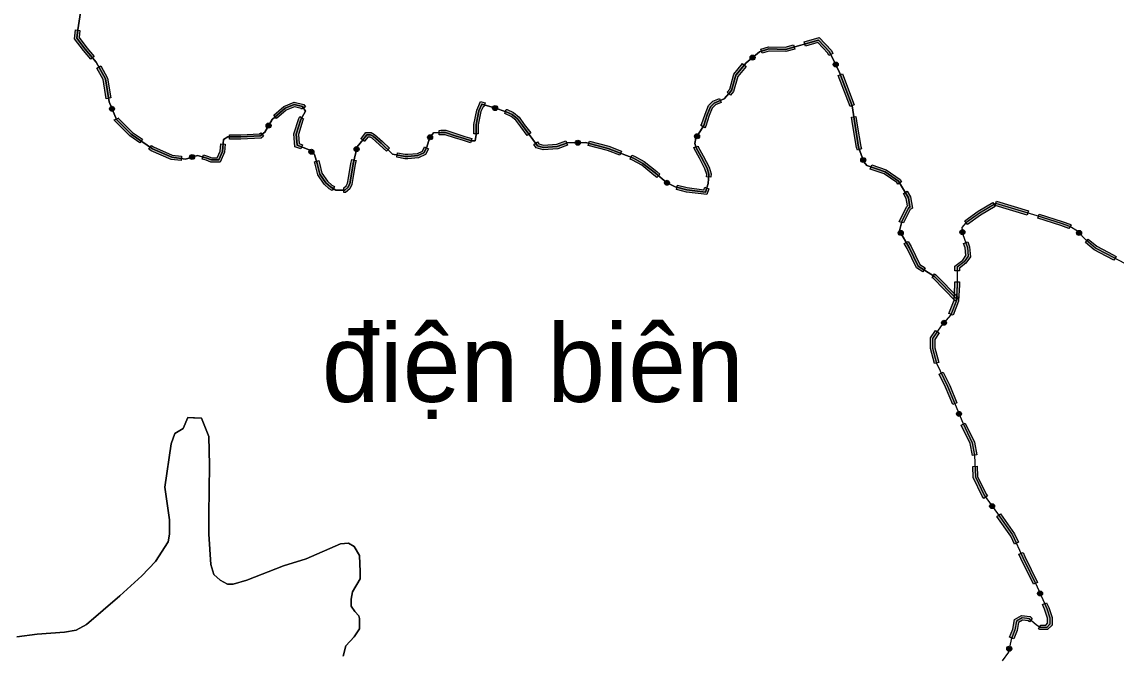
# Model space of a CAD drawing. Header units: metres. Extents: x -835890 to 1024355, y 79891 to 2211954.
# Drawn here: x -549142 to -450619, y 1962605 to 2019500 of the extents above; entities that cross this region are included whole.
import ezdxf
from ezdxf.enums import TextEntityAlignment as Align

# ---------------------------------------------------------------- set-up
doc = ezdxf.new("R2010")
doc.units = ezdxf.units.M
doc.header["$LTSCALE"] = 2200
for name, color, linetype, lineweight in [('10', 7, 'Continuous', 13), ('11', 7, 'Continuous', 13), ('15', 7, 'Continuous', 13), ('18', 7, 'Continuous', 13), ('35', 7, 'Continuous', 13), ('36', 7, 'Continuous', 13), ('37', 7, 'Continuous', 13)]:
    doc.layers.add(name, color=color, linetype=linetype, lineweight=lineweight)
doc.layers.add('3', color=7, linetype='Continuous')

msp = doc.modelspace()

# ---------------------------------------------------------------- hatches: boundary and pattern name
at = {"layer": '37'}
for points in [[(-542936, 2016131), (-543605, 2016912), (-544403, 2017976), (-544313, 2018784), (-543916, 2018740), (-543988, 2018090), (-543293, 2017162), (-542632, 2016391)], [(-476479, 2016479), (-476583, 2016694), (-477481, 2017632), (-478598, 2017319), (-478705, 2017704), (-477358, 2018082), (-476250, 2016925), (-476119, 2016653)], [(-479561, 2017050), (-480360, 2016826), (-481872, 2016868), (-482494, 2016675), (-482613, 2017057), (-481927, 2017269), (-480410, 2017227), (-479668, 2017435)], [(-483529, 2016145, 1), (-483184, 2016433, 1)], [(-475963, 2015868, 1), (-475768, 2015462, 1)], [(-541540, 2012589), (-541816, 2014314), (-542390, 2015348), (-542040, 2015542), (-541432, 2014447), (-541145, 2012652)], [(-483937, 2015489), (-484667, 2014600), (-485055, 2013238), (-485348, 2012908), (-485647, 2013174), (-485414, 2013435), (-485029, 2014790), (-484246, 2015743)], [(-474566, 2011882), (-475635, 2014685), (-475261, 2014828), (-474192, 2012025)], [(-541115, 2011885, 1), (-540940, 2011471, 1)], [(-523957, 2011648), (-523996, 2011714), (-524599, 2011848), (-525340, 2011551), (-526209, 2010806), (-526470, 2011110), (-525551, 2011898), (-524633, 2012265), (-523742, 2012067), (-523614, 2011853)], [(-507552, 2011844), (-507621, 2011864), (-507810, 2011436), (-508051, 2010231), (-508051, 2009436), (-508451, 2009436), (-508451, 2010271), (-508194, 2011557), (-507844, 2012349), (-507437, 2012227)], [(-506751, 2011817, 1), (-506323, 2011678, 1)], [(-486178, 2012240), (-486695, 2012023), (-486982, 2011737), (-487251, 2011065), (-487571, 2010106), (-487660, 2009959), (-488002, 2010166), (-487936, 2010275), (-487626, 2011203), (-487323, 2011962), (-486922, 2012362), (-486333, 2012609)], [(-524034, 2008062), (-524556, 2008263), (-524652, 2009423), (-524220, 2010808), (-524125, 2010979), (-523775, 2010784), (-523850, 2010649), (-524247, 2009378), (-524178, 2008546), (-523890, 2008435)], [(-503648, 2009266), (-504230, 2010043), (-504673, 2010652), (-505092, 2010992), (-505602, 2011234), (-505648, 2011249), (-505524, 2011629), (-505455, 2011607), (-504877, 2011333), (-504380, 2010930), (-503908, 2010281), (-503327, 2009505)], [(-473913, 2007944), (-474000, 2008184), (-474325, 2010134), (-474438, 2010936), (-474041, 2010991), (-473930, 2010194), (-473611, 2008286), (-473537, 2008080)], [(-538518, 2008612), (-539430, 2009247), (-540797, 2010615), (-540824, 2010679), (-540455, 2010834), (-540459, 2010842), (-539172, 2009554), (-538290, 2008941)], [(-527040, 2009971, 1), (-526817, 2010361, 1)], [(-527387, 2009217), (-527611, 2009038), (-529423, 2008951), (-530462, 2008951), (-530462, 2009351), (-529433, 2009351), (-527760, 2009431), (-527637, 2009529)], [(-516326, 2007862), (-516932, 2008444), (-517614, 2009047), (-517798, 2009138), (-517986, 2009138), (-518259, 2008798), (-518305, 2008741), (-518615, 2008993), (-518570, 2009049), (-518179, 2009538), (-517703, 2009538), (-517389, 2009381), (-516661, 2008738), (-516049, 2008150)], [(-512529, 2008940, 1), (-512244, 2009288, 1)], [(-508749, 2008615), (-509390, 2008815), (-510180, 2009065), (-511021, 2009346), (-511397, 2009346), (-511560, 2009336), (-511585, 2009735), (-511410, 2009746), (-510956, 2009746), (-510056, 2009445), (-509270, 2009197), (-508630, 2008997)], [(-488465, 2009015, 1), (-488232, 2009400, 1)], [(-534813, 2007012), (-535704, 2007131), (-537490, 2007897), (-537698, 2008041), (-537469, 2008369), (-537295, 2008248), (-535597, 2007520), (-534760, 2007408)], [(-530835, 2008500), (-530890, 2007774), (-531289, 2006876), (-531585, 2006876), (-532121, 2006876), (-532564, 2007053), (-532918, 2007160), (-532803, 2007543), (-532432, 2007431), (-532044, 2007276), (-531585, 2007276), (-531549, 2007276), (-531284, 2007873), (-531233, 2008530)], [(-523247, 2007955, 1), (-522902, 2007667, 1)], [(-519058, 2007829, 1), (-518952, 2008266, 1)], [(-512532, 2008085), (-512791, 2007567), (-513425, 2007275), (-514381, 2007188), (-514658, 2007188), (-515396, 2007324), (-515323, 2007718), (-514621, 2007588), (-514400, 2007588), (-513530, 2007667), (-513086, 2007872), (-512890, 2008264)], [(-500016, 2008406), (-500893, 2008091), (-502214, 2008001), (-502828, 2008172), (-503048, 2008465), (-502728, 2008705), (-502590, 2008521), (-502173, 2008405), (-500976, 2008487), (-500151, 2008783)], [(-499313, 2008627, 1), (-498863, 2008629, 1)], [(-495304, 2007500), (-496415, 2007926), (-498147, 2008365), (-498048, 2008753), (-496294, 2008308), (-495160, 2007874)], [(-488261, 2008317), (-488241, 2008253), (-487792, 2007439), (-487267, 2006421), (-487079, 2005825), (-487100, 2005518), (-487499, 2005545), (-487483, 2005777), (-487638, 2006268), (-488145, 2007251), (-488611, 2008096), (-488643, 2008199)], [(-534032, 2007274, 1), (-533602, 2007407, 1)], [(-521211, 2004330), (-521478, 2004486), (-521926, 2004889), (-522499, 2005728), (-522735, 2006692), (-522801, 2006913), (-522418, 2007028), (-522349, 2006797), (-522128, 2005893), (-521623, 2005155), (-521241, 2004811), (-521009, 2004675)], [(-519047, 2007029), (-519131, 2006684), (-519337, 2005405), (-519425, 2004876), (-519622, 2004481), (-520000, 2004158), (-520149, 2004158), (-520149, 2004558), (-520148, 2004558), (-519944, 2004732), (-519810, 2005001), (-519732, 2005469), (-519523, 2006763), (-519435, 2007123)], [(-491960, 2005493), (-492230, 2005717), (-493333, 2006593), (-494165, 2007064), (-494370, 2007142), (-494227, 2007516), (-493994, 2007426), (-493108, 2006925), (-491978, 2006028), (-491705, 2005801)], [(-473463, 2007283, 1), (-473310, 2006859, 1)], [(-470283, 2004909), (-470361, 2005039), (-471518, 2005821), (-472755, 2006251), (-472624, 2006629), (-471337, 2006182), (-470063, 2005321), (-469939, 2005114)], [(-491256, 2005122, 1), (-490856, 2004915, 1)], [(-487278, 2004491), (-487458, 2003952), (-489307, 2004188), (-490200, 2004405), (-490105, 2004794), (-489234, 2004582), (-487734, 2004390), (-487658, 2004617)], [(-470138, 2001505), (-470115, 2001604), (-469471, 2002891), (-469403, 2002933), (-469509, 2003610), (-469771, 2004050), (-469428, 2004255), (-469126, 2003749), (-468967, 2002733), (-469164, 2002610), (-469736, 2001467), (-469749, 2001414)], [(-464241, 2001604), (-463042, 2002452), (-461712, 2003243), (-461507, 2002899), (-462824, 2002116), (-464009, 2001277)], [(-461393, 2003357), (-458519, 2002495), (-458634, 2002112), (-461508, 2002974)], [(-457559, 2002205), (-455470, 2001545), (-454711, 2001265), (-454669, 2001240), (-454878, 2000899), (-454886, 2000904), (-455599, 2001166), (-457680, 2001823)], [(-470127, 2000704, 1), (-469904, 2000314, 1)], [(-464481, 2000806, 1), (-464432, 2000359, 1)], [(-453800, 2000342, 1), (-454110, 2000668, 1)], [(-468027, 1997017), (-468596, 1997378), (-469441, 1999102), (-469692, 1999542), (-469345, 1999740), (-469087, 1999289), (-468287, 1997655), (-467813, 1997355)], [(-465130, 1997095), (-465130, 1997525), (-464434, 1998060), (-464138, 1998476), (-464200, 1999163), (-464349, 1999562), (-463975, 1999703), (-463806, 1999252), (-463726, 1998365), (-464143, 1997779), (-464730, 1997328), (-464730, 1997095)], [(-453131, 1999944), (-452363, 1999316), (-451335, 1998782), (-450621, 1998398), (-450810, 1998046), (-451521, 1998428), (-452584, 1998980), (-453385, 1999634)], [(-465098, 1994393), (-467102, 1996431), (-467183, 1996482), (-466969, 1996820), (-466849, 1996744), (-464812, 1994673)], [(-465669, 1993259), (-465200, 1994467), (-465130, 1995859), (-465130, 1996095), (-464730, 1996095), (-464730, 1995849), (-464804, 1994382), (-465296, 1993114)], [(-465971, 1992589, 1), (-466264, 1992247, 1)], [(-466983, 1988744), (-467342, 1990111), (-467342, 1991056), (-466879, 1991730), (-466549, 1991504), (-466942, 1990932), (-466942, 1990162), (-466596, 1988846)], [(-465329, 1985075), (-465968, 1986626), (-466538, 1987806), (-466177, 1987980), (-465603, 1986790), (-464960, 1985227)], [(-464849, 1984434, 1), (-464678, 1984018, 1)], [(-463562, 1980469), (-463767, 1981567), (-464557, 1983218), (-464196, 1983391), (-463383, 1981692), (-463169, 1980542)], [(-462534, 1976610), (-462678, 1976805), (-463488, 1978505), (-463525, 1979499), (-463125, 1979514), (-463092, 1978602), (-462333, 1977012), (-462212, 1976847)], [(-461913, 1976104, 1), (-461646, 1975742, 1)], [(-459780, 1972502), (-460113, 1973232), (-461354, 1975001), (-461026, 1975231), (-459764, 1973432), (-459416, 1972668)], [(-458062, 1968885), (-459193, 1971216), (-459364, 1971592), (-459001, 1971758), (-458831, 1971386), (-457702, 1969059)], [(-457557, 1968268, 1), (-457375, 1967857, 1)], [(-457411, 1965221), (-457387, 1965206), (-456955, 1965206), (-456787, 1965375), (-456787, 1965832), (-457059, 1966651), (-457244, 1967067), (-456878, 1967229), (-456686, 1966795), (-456387, 1965897), (-456387, 1965210), (-456789, 1964806), (-457498, 1964806), (-457617, 1964878)], [(-460211, 1964142), (-459918, 1964848), (-459762, 1965706), (-459126, 1966071), (-458356, 1965985), (-458164, 1965814), (-458431, 1965516), (-458527, 1965601), (-459040, 1965659), (-459402, 1965451), (-459532, 1964735), (-459842, 1963988)], [(-460197, 1963312, 1), (-460280, 1962869, 1)]]:
    msp.add_hatch(color=256, dxfattribs=at).paths.add_polyline_path(points)

# ---------------------------------------------------------------- linework, layer by layer
at = {"layer": '10'}
for points in [[(-527271, 2009566), (-527686, 2009234), (-529428, 2009151), (-530589, 2009151), (-531004, 2008902), (-531087, 2007823), (-531419, 2007076), (-531585, 2007076), (-532083, 2007076), (-532498, 2007242), (-533327, 2007491), (-534406, 2007159), (-535650, 2007325), (-537392, 2008072), (-539301, 2009400), (-540628, 2010729), (-541292, 2012306), (-541624, 2014381), (-542453, 2015875), (-543449, 2017037), (-544196, 2018033), (-544113, 2018780), (-543864, 2020357)], [(-464994, 1994573), (-466975, 1996587), (-468442, 1997516), (-469264, 1999196), (-470122, 2000696), (-469926, 2001536), (-469318, 2002750), (-469185, 2002833), (-469318, 2003679), (-470212, 2005180), (-471428, 2006002), (-473073, 2006573), (-473323, 2006895), (-473806, 2008235), (-474127, 2010164), (-474378, 2011950), (-475522, 2014952), (-476416, 2016809), (-477419, 2017857), (-480385, 2017027), (-481900, 2017068), (-482730, 2016811), (-483932, 2015810), (-484848, 2014695), (-485235, 2013336), (-485921, 2012564), (-486809, 2012192), (-487152, 2011849), (-487439, 2011134), (-487753, 2010191), (-488455, 2009032), (-488541, 2008546), (-488426, 2008174), (-487968, 2007345), (-487453, 2006344), (-487281, 2005801), (-487338, 2004943), (-487596, 2004171), (-489270, 2004385), (-490329, 2004643), (-491102, 2005043), (-492104, 2005872), (-493220, 2006759), (-494079, 2007245), (-496355, 2008117), (-498387, 2008632), (-500004, 2008623), (-500934, 2008289), (-502194, 2008203), (-502709, 2008346), (-504069, 2010162), (-504527, 2010791), (-504985, 2011163), (-505529, 2011420), (-506588, 2011763), (-507733, 2012107), (-508002, 2011496), (-508251, 2010251), (-508251, 2009380), (-508334, 2008799), (-508666, 2008799), (-509330, 2009006), (-510118, 2009255), (-510989, 2009546), (-511404, 2009546), (-512067, 2009504), (-512441, 2009048), (-512690, 2008218), (-512939, 2007720), (-513478, 2007471), (-514390, 2007388), (-514639, 2007388), (-515759, 2007595), (-516796, 2008591), (-517502, 2009214), (-517751, 2009338), (-518082, 2009338), (-518414, 2008923), (-518954, 2008259), (-519327, 2006724), (-519534, 2005437), (-519617, 2004939), (-519783, 2004607), (-520074, 2004358), (-520405, 2004358), (-520862, 2004358), (-521359, 2004648), (-521774, 2005022), (-522314, 2005811), (-522542, 2006744), (-522791, 2007574), (-523288, 2007989), (-524367, 2008404), (-524450, 2009400), (-524035, 2010729), (-523620, 2011476), (-523869, 2011891), (-524616, 2012057), (-525446, 2011725), (-526607, 2010729), (-527271, 2009566)], [(-461450, 2003165), (-462933, 2002284), (-464146, 2001425), (-464502, 2000996), (-464431, 2000352)], [(-449278, 1997449), (-451428, 1998605), (-452474, 1999148), (-453326, 1999845), (-454101, 2000658), (-454798, 2001084), (-455534, 2001356), (-457742, 2002053), (-461450, 2003165)], [(-464431, 2000352), (-464003, 1999207), (-463932, 1998420), (-464289, 1997919), (-464930, 1997426), (-464930, 1995854)], [(-464930, 1995854), (-464985, 1994760), (-464994, 1994573)]]:
    msp.add_lwpolyline(points, dxfattribs=at)
at = {"layer": '11'}
for points in [[(-543864, 2020357), (-544113, 2018780), (-544196, 2018033), (-543449, 2017037), (-542453, 2015875), (-541624, 2014381), (-541292, 2012306), (-540628, 2010729), (-539301, 2009400), (-537392, 2008072), (-535650, 2007325), (-534406, 2007159), (-533327, 2007491), (-532498, 2007242), (-532083, 2007076), (-531585, 2007076), (-531419, 2007076), (-531087, 2007823), (-531004, 2008902), (-530589, 2009151), (-529428, 2009151), (-527686, 2009234), (-527271, 2009566)], [(-527271, 2009566), (-526607, 2010729), (-525446, 2011725), (-524616, 2012057), (-523869, 2011891), (-523620, 2011476), (-524035, 2010729), (-524450, 2009400), (-524367, 2008404), (-523288, 2007989), (-522791, 2007574), (-522542, 2006744), (-522314, 2005811), (-521774, 2005022), (-521359, 2004648), (-520862, 2004358), (-520405, 2004358), (-520074, 2004358), (-519783, 2004607), (-519617, 2004939), (-519534, 2005437), (-519327, 2006724), (-518954, 2008259), (-518414, 2008923), (-518082, 2009338), (-517751, 2009338), (-517502, 2009214), (-516796, 2008591), (-515759, 2007595), (-514639, 2007388), (-514390, 2007388), (-513478, 2007471), (-512939, 2007720), (-512690, 2008218), (-512441, 2009048), (-512067, 2009504), (-511404, 2009546), (-510989, 2009546), (-510118, 2009255), (-509330, 2009006), (-508666, 2008799), (-508334, 2008799), (-508251, 2009380), (-508251, 2010251), (-508002, 2011496), (-507733, 2012107), (-506588, 2011763), (-505529, 2011420), (-504985, 2011163), (-504527, 2010791), (-504069, 2010162), (-502709, 2008346), (-502194, 2008203), (-500934, 2008289), (-500004, 2008623), (-498387, 2008632), (-496355, 2008117), (-494079, 2007245), (-493220, 2006759), (-492104, 2005872), (-491102, 2005043), (-490329, 2004643), (-489270, 2004385), (-487596, 2004171), (-487338, 2004943), (-487281, 2005801), (-487453, 2006344), (-487968, 2007345), (-488426, 2008174), (-488541, 2008546), (-488455, 2009032), (-487753, 2010191), (-487439, 2011134), (-487152, 2011849), (-486809, 2012192), (-485921, 2012564), (-485235, 2013336), (-484848, 2014695), (-483932, 2015810), (-482730, 2016811), (-481900, 2017068), (-480385, 2017027), (-477419, 2017857), (-476416, 2016809), (-475522, 2014952), (-474378, 2011950), (-474127, 2010164), (-473806, 2008235), (-473323, 2006895), (-473073, 2006573), (-471428, 2006002), (-470212, 2005180), (-469318, 2003679), (-469185, 2002833), (-469318, 2002750), (-469926, 2001536), (-470122, 2000696), (-469264, 1999196), (-468442, 1997516), (-466975, 1996587), (-464994, 1994573)], [(-464994, 1994573), (-465002, 1994425), (-465501, 1993138), (-466357, 1992138), (-467142, 1990994), (-467142, 1990137), (-466785, 1988779), (-465786, 1986708), (-464431, 1983418), (-463575, 1981629), (-463361, 1980485), (-463290, 1978553), (-462506, 1976908), (-461293, 1975263), (-459939, 1973332), (-459012, 1971301), (-457728, 1968654), (-456872, 1966723), (-456587, 1965865), (-456587, 1965292), (-456872, 1965006), (-457443, 1965006), (-457799, 1965221), (-458441, 1965793), (-459083, 1965865), (-459582, 1965578), (-459725, 1964792), (-460081, 1963933), (-460295, 1962789), (-460866, 1962002)], [(-520222, 1962432), (-519976, 1963356), (-519238, 1964156), (-518745, 1964894), (-518745, 1965817), (-518807, 1966064), (-519176, 1966433), (-519484, 1966925), (-519484, 1967541), (-519361, 1968220), (-518684, 1969390), (-518684, 1970006), (-518746, 1971484), (-519238, 1972284), (-519730, 1972592), (-520469, 1972531), (-523546, 1971176), (-525576, 1970560), (-528899, 1969267), (-530130, 1968898), (-530622, 1968898), (-531299, 1969267), (-531853, 1969760), (-532130, 1970683), (-532314, 1973393), (-532314, 1975178), (-532253, 1979612), (-532314, 1982198), (-532979, 1983842), (-534206, 1983887), (-534617, 1982921), (-535380, 1982445), (-535687, 1981521), (-536283, 1977641), (-535853, 1974686), (-535853, 1973393), (-535976, 1972715), (-537114, 1970930), (-538345, 1969636), (-540314, 1967851), (-543329, 1965264), (-544252, 1964772), (-545298, 1964587), (-547760, 1964402), (-549606, 1964156)]]:
    msp.add_lwpolyline(points, dxfattribs=at)
at = {"layer": '15'}
for points in [[(-461450, 2003165), (-462933, 2002284), (-464146, 2001425), (-464502, 2000996), (-464431, 2000352), (-464003, 1999207), (-463932, 1998420), (-464289, 1997919), (-464930, 1997426), (-464930, 1995854), (-465002, 1994425), (-465501, 1993138), (-466357, 1992138), (-467142, 1990994), (-467142, 1990137), (-466785, 1988779), (-465786, 1986708), (-464431, 1983418), (-463575, 1981629), (-463361, 1980485), (-463290, 1978553), (-462506, 1976908), (-461293, 1975263), (-459939, 1973332), (-459012, 1971301), (-457728, 1968654), (-456872, 1966723), (-456587, 1965865), (-456587, 1965292), (-456872, 1965006), (-457443, 1965006), (-457799, 1965221), (-458441, 1965793), (-459083, 1965865), (-459582, 1965578), (-459725, 1964792), (-460081, 1963933), (-460295, 1962789), (-460866, 1962002)], [(-449278, 1997449), (-451428, 1998605), (-452474, 1999148), (-453326, 1999845), (-454101, 2000658), (-454798, 2001084), (-455534, 2001356), (-457742, 2002053), (-461450, 2003165)]]:
    msp.add_lwpolyline(points, dxfattribs=at)
at = {"layer": '18'}
msp.add_lwpolyline([(-549606, 1964156), (-547760, 1964402), (-545298, 1964587), (-544252, 1964772), (-543329, 1965264), (-540314, 1967851), (-538345, 1969636), (-537114, 1970930), (-535976, 1972715), (-535853, 1973393), (-535853, 1974686), (-536283, 1977641), (-535687, 1981521), (-535380, 1982445), (-534617, 1982921), (-534206, 1983887), (-532979, 1983842), (-532314, 1982198), (-532253, 1979612), (-532314, 1975178), (-532314, 1973393), (-532130, 1970683), (-531853, 1969760), (-531299, 1969267), (-530622, 1968898), (-530130, 1968898), (-528899, 1969267), (-525576, 1970560), (-523546, 1971176), (-520469, 1972531), (-519730, 1972592), (-519238, 1972284), (-518746, 1971484), (-518684, 1970006), (-518684, 1969390), (-519361, 1968220), (-519484, 1967541), (-519484, 1966925), (-519176, 1966433), (-518807, 1966064), (-518745, 1965817), (-518745, 1964894), (-519238, 1964156), (-519976, 1963356), (-520222, 1962432)], dxfattribs=at)
at = {"layer": '35'}
for points in [[(-549606, 1964156), (-547760, 1964402), (-545298, 1964587), (-544252, 1964772), (-543329, 1965264), (-540314, 1967851), (-538345, 1969636), (-537114, 1970930), (-535976, 1972715), (-535853, 1973393), (-535853, 1974686), (-536283, 1977641), (-535687, 1981521), (-535380, 1982445), (-534617, 1982921), (-534206, 1983887), (-534145, 1983885), (-533699, 1983869)], [(-533699, 1983869), (-532979, 1983842), (-532314, 1982198), (-532253, 1979612), (-532314, 1975178), (-532314, 1973393), (-532130, 1970683), (-531853, 1969760), (-531299, 1969267), (-530622, 1968898), (-530130, 1968898), (-528899, 1969267), (-525576, 1970560), (-523546, 1971176), (-520469, 1972531), (-519730, 1972592), (-519238, 1972284), (-518746, 1971484), (-518684, 1970006), (-518684, 1969390), (-519361, 1968220), (-519484, 1967541), (-519484, 1966925), (-519176, 1966433), (-518807, 1966064), (-518745, 1965817), (-518745, 1964894), (-519238, 1964156), (-519976, 1963356), (-520222, 1962432)]]:
    msp.add_lwpolyline(points, dxfattribs=at)
at = {"layer": '36'}
msp.add_lwpolyline([(-549606, 1964156), (-547760, 1964402), (-545298, 1964587), (-544252, 1964772), (-543329, 1965264), (-540314, 1967851), (-538345, 1969636), (-537114, 1970930), (-535976, 1972715), (-535853, 1973393), (-535853, 1974686), (-536283, 1977641), (-535687, 1981521), (-535380, 1982445), (-534617, 1982921), (-534206, 1983887), (-532979, 1983842), (-532314, 1982198), (-532253, 1979612), (-532314, 1975178), (-532314, 1973393), (-532130, 1970683), (-531853, 1969760), (-531299, 1969267), (-530622, 1968898), (-530130, 1968898), (-528899, 1969267), (-525576, 1970560), (-523546, 1971176), (-520469, 1972531), (-519730, 1972592), (-519238, 1972284), (-518746, 1971484), (-518684, 1970006), (-518684, 1969390), (-519361, 1968220), (-519484, 1967541), (-519484, 1966925), (-519176, 1966433), (-518807, 1966064), (-518745, 1965817), (-518745, 1964894), (-519238, 1964156), (-519976, 1963356), (-520222, 1962432)], dxfattribs=at)
at = {"layer": '37'}
for points in [[(-542936, 2016131), (-543605, 2016912), (-544403, 2017976), (-544313, 2018784), (-543916, 2018740), (-543988, 2018090), (-543293, 2017162), (-542632, 2016391)], [(-476479, 2016479), (-476583, 2016694), (-477481, 2017632), (-478598, 2017319), (-478705, 2017704), (-477358, 2018082), (-476250, 2016925), (-476119, 2016653)], [(-479561, 2017050), (-480360, 2016826), (-481872, 2016868), (-482494, 2016675), (-482613, 2017057), (-481927, 2017269), (-480410, 2017227), (-479668, 2017435)], [(-541540, 2012589), (-541816, 2014314), (-542390, 2015348), (-542040, 2015542), (-541432, 2014447), (-541145, 2012652)], [(-483937, 2015489), (-484667, 2014600), (-485055, 2013238), (-485348, 2012908), (-485647, 2013174), (-485414, 2013435), (-485029, 2014790), (-484246, 2015743)], [(-474566, 2011882), (-475635, 2014685), (-475261, 2014828), (-474192, 2012025)], [(-523957, 2011648), (-523996, 2011714), (-524599, 2011848), (-525340, 2011551), (-526209, 2010806), (-526470, 2011110), (-525551, 2011898), (-524633, 2012265), (-523742, 2012067), (-523614, 2011853)], [(-507552, 2011844), (-507621, 2011864), (-507810, 2011436), (-508051, 2010231), (-508051, 2009436), (-508451, 2009436), (-508451, 2010271), (-508194, 2011557), (-507844, 2012349), (-507437, 2012227)], [(-486178, 2012240), (-486695, 2012023), (-486982, 2011737), (-487251, 2011065), (-487571, 2010106), (-487660, 2009959), (-488002, 2010166), (-487936, 2010275), (-487626, 2011203), (-487323, 2011962), (-486922, 2012362), (-486333, 2012609)], [(-524034, 2008062), (-524556, 2008263), (-524652, 2009423), (-524220, 2010808), (-524125, 2010979), (-523775, 2010784), (-523850, 2010649), (-524247, 2009378), (-524178, 2008546), (-523890, 2008435)], [(-503648, 2009266), (-504230, 2010043), (-504673, 2010652), (-505092, 2010992), (-505602, 2011234), (-505648, 2011249), (-505524, 2011629), (-505455, 2011607), (-504877, 2011333), (-504380, 2010930), (-503908, 2010281), (-503327, 2009505)], [(-473913, 2007944), (-474000, 2008184), (-474325, 2010134), (-474438, 2010936), (-474041, 2010991), (-473930, 2010194), (-473611, 2008286), (-473537, 2008080)], [(-538518, 2008612), (-539430, 2009247), (-540797, 2010615), (-540824, 2010679), (-540455, 2010834), (-540459, 2010842), (-539172, 2009554), (-538290, 2008941)], [(-527387, 2009217), (-527611, 2009038), (-529423, 2008951), (-530462, 2008951), (-530462, 2009351), (-529433, 2009351), (-527760, 2009431), (-527637, 2009529)], [(-516326, 2007862), (-516932, 2008444), (-517614, 2009047), (-517798, 2009138), (-517986, 2009138), (-518259, 2008798), (-518305, 2008741), (-518615, 2008993), (-518570, 2009049), (-518179, 2009538), (-517703, 2009538), (-517389, 2009381), (-516661, 2008738), (-516049, 2008150)], [(-508749, 2008615), (-509390, 2008815), (-510180, 2009065), (-511021, 2009346), (-511397, 2009346), (-511560, 2009336), (-511585, 2009735), (-511410, 2009746), (-510956, 2009746), (-510056, 2009445), (-509270, 2009197), (-508630, 2008997)], [(-534813, 2007012), (-535704, 2007131), (-537490, 2007897), (-537698, 2008041), (-537469, 2008369), (-537295, 2008248), (-535597, 2007520), (-534760, 2007408)], [(-530835, 2008500), (-530890, 2007774), (-531289, 2006876), (-531585, 2006876), (-532121, 2006876), (-532564, 2007053), (-532918, 2007160), (-532803, 2007543), (-532432, 2007431), (-532044, 2007276), (-531585, 2007276), (-531549, 2007276), (-531284, 2007873), (-531233, 2008530)], [(-512532, 2008085), (-512791, 2007567), (-513425, 2007275), (-514381, 2007188), (-514658, 2007188), (-515396, 2007324), (-515323, 2007718), (-514621, 2007588), (-514400, 2007588), (-513530, 2007667), (-513086, 2007872), (-512890, 2008264)], [(-500016, 2008406), (-500893, 2008091), (-502214, 2008001), (-502828, 2008172), (-503048, 2008465), (-502728, 2008705), (-502590, 2008521), (-502173, 2008405), (-500976, 2008487), (-500151, 2008783)], [(-495304, 2007500), (-496415, 2007926), (-498147, 2008365), (-498048, 2008753), (-496294, 2008308), (-495160, 2007874)], [(-488261, 2008317), (-488241, 2008253), (-487792, 2007439), (-487267, 2006421), (-487079, 2005825), (-487100, 2005518), (-487499, 2005545), (-487483, 2005777), (-487638, 2006268), (-488145, 2007251), (-488611, 2008096), (-488643, 2008199)], [(-521211, 2004330), (-521478, 2004486), (-521926, 2004889), (-522499, 2005728), (-522735, 2006692), (-522801, 2006913), (-522418, 2007028), (-522349, 2006797), (-522128, 2005893), (-521623, 2005155), (-521241, 2004811), (-521009, 2004675)], [(-519047, 2007029), (-519131, 2006684), (-519337, 2005405), (-519425, 2004876), (-519622, 2004481), (-520000, 2004158), (-520149, 2004158), (-520149, 2004558), (-520148, 2004558), (-519944, 2004732), (-519810, 2005001), (-519732, 2005469), (-519523, 2006763), (-519435, 2007123)], [(-491960, 2005493), (-492230, 2005717), (-493333, 2006593), (-494165, 2007064), (-494370, 2007142), (-494227, 2007516), (-493994, 2007426), (-493108, 2006925), (-491978, 2006028), (-491705, 2005801)], [(-470283, 2004909), (-470361, 2005039), (-471518, 2005821), (-472755, 2006251), (-472624, 2006629), (-471337, 2006182), (-470063, 2005321), (-469939, 2005114)], [(-487278, 2004491), (-487458, 2003952), (-489307, 2004188), (-490200, 2004405), (-490105, 2004794), (-489234, 2004582), (-487734, 2004390), (-487658, 2004617)], [(-470138, 2001505), (-470115, 2001604), (-469471, 2002891), (-469403, 2002933), (-469509, 2003610), (-469771, 2004050), (-469428, 2004255), (-469126, 2003749), (-468967, 2002733), (-469164, 2002610), (-469736, 2001467), (-469749, 2001414)], [(-464241, 2001604), (-463042, 2002452), (-461712, 2003243), (-461507, 2002899), (-462824, 2002116), (-464009, 2001277)], [(-461393, 2003357), (-458519, 2002495), (-458634, 2002112), (-461508, 2002974)], [(-457559, 2002205), (-455470, 2001545), (-454711, 2001265), (-454669, 2001240), (-454878, 2000899), (-454886, 2000904), (-455599, 2001166), (-457680, 2001823)], [(-468027, 1997017), (-468596, 1997378), (-469441, 1999102), (-469692, 1999542), (-469345, 1999740), (-469087, 1999289), (-468287, 1997655), (-467813, 1997355)], [(-465130, 1997095), (-465130, 1997525), (-464434, 1998060), (-464138, 1998476), (-464200, 1999163), (-464349, 1999562), (-463975, 1999703), (-463806, 1999252), (-463726, 1998365), (-464143, 1997779), (-464730, 1997328), (-464730, 1997095)], [(-453131, 1999944), (-452363, 1999316), (-451335, 1998782), (-450621, 1998398), (-450810, 1998046), (-451521, 1998428), (-452584, 1998980), (-453385, 1999634)], [(-465098, 1994393), (-467102, 1996431), (-467183, 1996482), (-466969, 1996820), (-466849, 1996744), (-464812, 1994673)], [(-465669, 1993259), (-465200, 1994467), (-465130, 1995859), (-465130, 1996095), (-464730, 1996095), (-464730, 1995849), (-464804, 1994382), (-465296, 1993114)], [(-466983, 1988744), (-467342, 1990111), (-467342, 1991056), (-466879, 1991730), (-466549, 1991504), (-466942, 1990932), (-466942, 1990162), (-466596, 1988846)], [(-465329, 1985075), (-465968, 1986626), (-466538, 1987806), (-466177, 1987980), (-465603, 1986790), (-464960, 1985227)], [(-463562, 1980469), (-463767, 1981567), (-464557, 1983218), (-464196, 1983391), (-463383, 1981692), (-463169, 1980542)], [(-462534, 1976610), (-462678, 1976805), (-463488, 1978505), (-463525, 1979499), (-463125, 1979514), (-463092, 1978602), (-462333, 1977012), (-462212, 1976847)], [(-459780, 1972502), (-460113, 1973232), (-461354, 1975001), (-461026, 1975231), (-459764, 1973432), (-459416, 1972668)], [(-458062, 1968885), (-459193, 1971216), (-459364, 1971592), (-459001, 1971758), (-458831, 1971386), (-457702, 1969059)], [(-457411, 1965221), (-457387, 1965206), (-456955, 1965206), (-456787, 1965375), (-456787, 1965832), (-457059, 1966651), (-457244, 1967067), (-456878, 1967229), (-456686, 1966795), (-456387, 1965897), (-456387, 1965210), (-456789, 1964806), (-457498, 1964806), (-457617, 1964878)], [(-460211, 1964142), (-459918, 1964848), (-459762, 1965706), (-459126, 1966071), (-458356, 1965985), (-458164, 1965814), (-458431, 1965516), (-458527, 1965601), (-459040, 1965659), (-459402, 1965451), (-459532, 1964735), (-459842, 1963988)]]:
    msp.add_lwpolyline(points, close=True, dxfattribs=at)
for centre in [(-483357, 2016289), (-475865, 2015665), (-541028, 2011678), (-506537, 2011747), (-526928, 2010166), (-512387, 2009114), (-488349, 2009207), (-523074, 2007811), (-519005, 2008048), (-499088, 2008628), (-533817, 2007341), (-473386, 2007071), (-491056, 2005019), (-470015, 2000509), (-464457, 2000582), (-453955, 2000505), (-466117, 1992418), (-464764, 1984226), (-461780, 1975923), (-457466, 1968063), (-460239, 1963091)]:
    msp.add_circle(centre, 225, dxfattribs=at)

# ---------------------------------------------------------------- texts
at = {"layer": '3'}
msp.add_text('điện biên', height=7000, dxfattribs=at).set_placement((-503138, 1985303), align=Align.CENTER)

doc.saveas('drawing.dxf')
